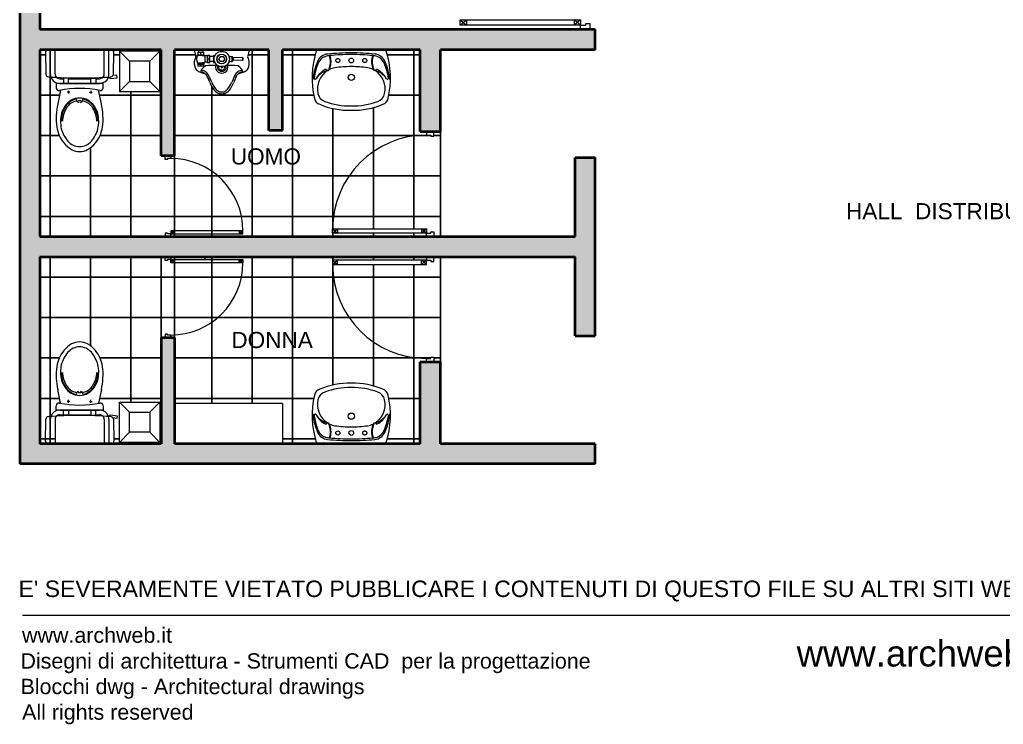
# Model space of a CAD drawing. Header units: millimetres. Extents: x 360.1 to 373.7, y 173.9 to 185.8.
# Drawn here: x 360.16 to 367.46, y 173.95 to 179.18 of the extents above; entities that cross this region are included whole.
import ezdxf

# ---------------------------------------------------------------- set-up
doc = ezdxf.new("R2010")
doc.units = ezdxf.units.MM
doc.linetypes.add('RAYITAS', pattern=[0.375, 0.25, -0.125])
for name, color, linetype, lineweight in [('ARREDI attrezzature - furniture', 175, 'Continuous', 9), ('MURATURA sezioni - section wall', 7, 'Continuous', 40), ('PORTE  - doors', 252, 'Continuous', 5), ('PROIEZIONI finissime - fine lines', 251, 'Continuous', 9), ('www.archweb.it - All rights reserved', 2, 'Continuous', 5)]:
    doc.layers.add(name, color=color, linetype=linetype, lineweight=lineweight)
doc.layers.add('MURATURA tratteggi - hatch wall', color=253, linetype='Continuous', true_color=0x9e9e9e)
doc.layers.add('SCRITTE - txt', color=252, linetype='Continuous', true_color=0x969696)
doc.layers.add('PAVIMENTAZIONI - flooring', color=250, linetype='Continuous')
doc.styles.get("Standard").update_dxf_attribs({"font": 'arial.ttf'})
doc.styles.add('style1', font='arial.ttf')

msp = doc.modelspace()

# ---------------------------------------------------------------- hatches: boundary and pattern name
at = {"layer": 'MURATURA tratteggi - hatch wall'}
h = msp.add_hatch(color=256, dxfattribs=at)
h.dxf.hatch_style = 1
h.paths.add_polyline_path([(364.4306, 179.1072), (360.3079, 179.1072), (360.3079, 184.3822), (360.1579, 184.3822), (360.1579, 175.8822), (364.4306, 175.8822), (364.4306, 176.0322), (363.2806, 176.0322), (363.2806, 176.6397), (363.1306, 176.6397), (363.1306, 176.0322), (361.3079, 176.0322), (361.3079, 176.8197), (361.2079, 176.8197), (361.2079, 176.0322), (360.3079, 176.0322), (360.3079, 177.4197), (364.2806, 177.4197), (364.2806, 176.8322), (364.4306, 176.8322), (364.4306, 178.1572), (364.2806, 178.1572), (364.2806, 177.5697), (360.3079, 177.5697), (360.3079, 178.9572), (361.2079, 178.9572), (361.2079, 178.1697), (361.3079, 178.1697), (361.3079, 178.9572), (362.0079, 178.9572), (362.0079, 178.3572), (362.1079, 178.3572), (362.1079, 178.9572), (363.1306, 178.9572), (363.1306, 178.3497), (363.2806, 178.3497), (363.2806, 178.9572), (364.4306, 178.9572)])
h.paths.add_polyline_path([(366.384, 180.2572), (364.4306, 180.2572), (364.4306, 184.3822), (364.2806, 184.3822), (364.2806, 180.1072), (366.384, 180.1072)])
h.paths.add_polyline_path([(367.534, 184.3822), (367.384, 184.3822), (367.384, 180.1072), (367.534, 180.1072)])
h.paths.add_polyline_path([(370.5806, 184.3822), (370.4306, 184.3822), (370.4306, 180.2572), (368.534, 180.2572), (368.534, 180.1072), (370.5806, 180.1072)])
h.paths.add_polyline_path([(373.5806, 184.3822), (373.4306, 184.3822), (373.4306, 179.1072), (370.4306, 179.1072), (370.4306, 178.9572), (373.4306, 178.9572), (373.4306, 175.9572), (370.4306, 175.9572), (370.4306, 175.8072), (373.5806, 175.8072)])

# ---------------------------------------------------------------- linework, layer by layer
at = {"layer": 'ARREDI attrezzature - furniture'}
for p, q in [((360.8374, 178.9572), (360.3684, 178.9572)), ((360.3854, 178.9572), (360.3854, 178.8071)), ((360.4204, 178.7772), (360.4204, 178.9572)), ((360.7854, 178.7772), (360.7854, 178.9572)), ((360.8204, 178.7772), (360.8204, 178.9572)), ((361.4534, 178.9572), (361.8624, 178.9572)), ((361.4534, 178.9572), (361.4655, 178.9112)), ((361.4843, 178.9572), (361.4843, 178.9391)), ((361.5169, 178.9572), (361.5169, 178.9391)), ((361.8624, 178.9572), (361.8503, 178.9112)), ((362.3702, 178.9572), (362.6193, 178.9572)), ((362.8683, 178.9572), (362.6193, 178.9572)), ((360.3484, 178.9368), (360.3522, 178.7756)), ((360.8536, 178.7756), (360.8574, 178.9368)), ((360.9729, 178.8722), (360.8979, 178.9472)), ((361.1979, 178.9472), (360.8979, 178.9472)), ((360.8979, 178.9472), (360.8979, 178.6472)), ((361.1229, 178.8722), (361.1979, 178.9472)), ((361.1979, 178.6472), (361.1979, 178.9472)), ((361.4768, 178.9185), (361.4768, 178.9161)), ((361.4768, 178.9185), (361.5243, 178.9185)), ((361.4768, 178.9161), (361.5243, 178.9161)), ((361.48, 178.9391), (361.5212, 178.9391)), ((361.48, 178.9391), (361.48, 178.9185)), ((361.5006, 178.9371), (361.5006, 178.9206)), ((361.5125, 178.9131), (361.5327, 178.9131)), ((361.5212, 178.9391), (361.5212, 178.9185)), ((361.5243, 178.9185), (361.5243, 178.9131)), ((361.5327, 178.9131), (361.5327, 178.8635)), ((361.5508, 178.9125), (361.5327, 178.9125)), ((361.569, 178.9155), (361.5508, 178.9155)), ((361.5508, 178.8611), (361.5508, 178.9155)), ((361.5663, 178.8883), (361.5535, 178.8883)), ((361.569, 178.8611), (361.569, 178.9155)), ((361.5968, 178.907), (361.569, 178.907)), ((361.5968, 178.9149), (361.5968, 178.8617)), ((361.5968, 178.9149), (361.6078, 178.9149)), ((361.6355, 178.8883), (361.6467, 178.9076)), ((361.6467, 178.8689), (361.6355, 178.8883)), ((361.6467, 178.9076), (361.6691, 178.9076)), ((361.6691, 178.9076), (361.6802, 178.8883)), ((361.6802, 178.8883), (361.6691, 178.8689)), ((361.7087, 178.9137), (361.7129, 178.9137)), ((361.7129, 178.9021), (361.7129, 178.9137)), ((361.7129, 178.9064), (361.7341, 178.9064)), ((361.7341, 178.8701), (361.7341, 178.9064)), ((361.7341, 178.9064), (361.7371, 178.9034)), ((361.7371, 178.8732), (361.7371, 178.9034)), ((361.811, 178.8991), (361.742, 178.8967)), ((361.742, 178.8967), (361.742, 178.8798)), ((361.811, 178.8775), (361.742, 178.8798)), ((361.811, 178.8991), (361.811, 178.8775)), ((361.811, 178.8991), (361.8134, 178.8967)), ((361.811, 178.8775), (361.8134, 178.8799)), ((361.8134, 178.8967), (361.8134, 178.8799)), ((360.3854, 178.8071), (360.3854, 178.7672)), ((361.1229, 178.8722), (360.9729, 178.8722)), ((360.9729, 178.8722), (360.9729, 178.7222)), ((361.1229, 178.7222), (361.1229, 178.8722)), ((361.4768, 178.8604), (361.4768, 178.8496)), ((361.4768, 178.8604), (361.5243, 178.8604)), ((361.4768, 178.8496), (361.5243, 178.8496)), ((361.48, 178.8496), (361.48, 178.8375)), ((361.48, 178.8375), (361.5212, 178.8375)), ((361.5006, 178.8475), (361.5006, 178.8395)), ((361.5125, 178.8635), (361.5327, 178.8635)), ((361.5212, 178.8496), (361.5212, 178.8375)), ((361.5243, 178.8635), (361.5243, 178.8496)), ((361.5508, 178.8641), (361.5327, 178.8641)), ((361.569, 178.8611), (361.5508, 178.8611)), ((361.5968, 178.8695), (361.569, 178.8695)), ((361.5968, 178.8617), (361.6078, 178.8617)), ((361.6691, 178.8689), (361.6467, 178.8689)), ((361.7087, 178.8629), (361.7129, 178.8629)), ((361.7129, 178.8744), (361.7129, 178.8629)), ((361.7129, 178.8701), (361.7341, 178.8701)), ((361.7341, 178.8701), (361.7371, 178.8732)), ((360.3854, 178.7672), (360.3854, 178.7772)), ((360.4554, 178.7422), (360.4833, 178.7422)), ((360.5203, 178.7454), (360.4833, 178.7454)), ((360.4833, 178.7454), (360.4833, 178.7072)), ((360.5203, 178.7072), (360.5203, 178.7454)), ((360.5203, 178.7422), (360.6855, 178.7422)), ((360.6854, 178.7072), (360.6854, 178.7454)), ((360.6854, 178.7454), (360.7225, 178.7454)), ((360.7225, 178.7454), (360.7225, 178.7072)), ((360.7225, 178.7422), (360.7504, 178.7422)), ((360.8034, 178.7538), (360.8336, 178.7427)), ((360.8336, 178.7427), (360.8811, 178.7494)), ((360.8783, 178.7692), (360.8504, 178.7653)), ((360.8811, 178.7494), (360.8783, 178.7692)), ((362.4417, 178.8023), (362.4467, 178.8034)), ((362.7969, 178.8023), (362.7919, 178.8034)), ((360.7768, 178.7072), (360.429, 178.7072)), ((360.429, 178.7072), (360.429, 178.6746)), ((360.4554, 178.7072), (360.7504, 178.7072)), ((360.4833, 178.7072), (360.5203, 178.7072)), ((360.7225, 178.7072), (360.6854, 178.7072)), ((360.7768, 178.6746), (360.7768, 178.7072)), ((360.8979, 178.6472), (360.9729, 178.7222)), ((360.9729, 178.7222), (361.1229, 178.7222)), ((361.1229, 178.7222), (361.1979, 178.6472)), ((360.4621, 178.6568), (360.4414, 178.5556)), ((360.5299, 178.6422), (360.5099, 178.6422)), ((360.5199, 178.6522), (360.5199, 178.6322)), ((360.6759, 178.6422), (360.6959, 178.6422)), ((360.6859, 178.6522), (360.6859, 178.6322)), ((360.7644, 178.5556), (360.7436, 178.6568)), ((360.8979, 178.6472), (361.1979, 178.6472)), ((360.5871, 178.5714), (360.5979, 178.5662)), ((360.6079, 178.5662), (360.6187, 178.5714)), ((360.4621, 176.3327), (360.4414, 176.4339)), ((360.5871, 176.4181), (360.5979, 176.4232)), ((360.6079, 176.4232), (360.6187, 176.4181)), ((360.7644, 176.4339), (360.7436, 176.3327)), ((360.5299, 176.3472), (360.5099, 176.3472)), ((360.5199, 176.3372), (360.5199, 176.3572)), ((360.6759, 176.3472), (360.6959, 176.3472)), ((360.6859, 176.3372), (360.6859, 176.3572)), ((360.8979, 176.0422), (360.8979, 176.3422)), ((360.8979, 176.3422), (361.1979, 176.3422)), ((360.8979, 176.3422), (360.9729, 176.2672)), ((361.1229, 176.2672), (361.1979, 176.3422)), ((361.1979, 176.3422), (361.1979, 176.0422)), ((362.1079, 176.3322), (361.3079, 176.3322)), ((362.1079, 176.3322), (362.1079, 176.0322)), ((360.429, 176.2822), (360.429, 176.3149)), ((360.7768, 176.2822), (360.429, 176.2822)), ((360.4554, 176.2822), (360.7504, 176.2822)), ((360.4833, 176.2441), (360.4833, 176.2822)), ((360.4833, 176.2822), (360.5203, 176.2822)), ((360.5203, 176.2822), (360.5203, 176.2441)), ((360.6854, 176.2822), (360.6854, 176.2441)), ((360.7225, 176.2822), (360.6854, 176.2822)), ((360.7225, 176.2441), (360.7225, 176.2822)), ((360.7768, 176.3149), (360.7768, 176.2822)), ((360.9729, 176.1172), (360.9729, 176.2672)), ((360.9729, 176.2672), (361.1229, 176.2672)), ((361.1229, 176.2672), (361.1229, 176.1172)), ((360.3484, 176.0527), (360.3522, 176.2139)), ((360.3854, 176.1824), (360.3854, 176.2222)), ((360.3854, 176.2222), (360.3854, 176.2122)), ((360.3854, 176.0322), (360.3854, 176.1824)), ((360.4204, 176.2122), (360.4204, 176.0322)), ((360.4554, 176.2472), (360.4833, 176.2472)), ((360.5203, 176.2441), (360.4833, 176.2441)), ((360.5203, 176.2472), (360.6855, 176.2473)), ((360.6854, 176.2441), (360.7225, 176.2441)), ((360.7225, 176.2472), (360.7504, 176.2472)), ((360.7854, 176.2122), (360.7854, 176.0322)), ((360.8034, 176.2357), (360.8336, 176.2468)), ((360.8204, 176.2122), (360.8204, 176.0322)), ((360.8336, 176.2468), (360.8811, 176.2401)), ((360.8783, 176.2203), (360.8504, 176.2242)), ((360.8536, 176.2139), (360.8574, 176.0527)), ((360.8811, 176.2401), (360.8783, 176.2203)), ((362.4417, 176.1872), (362.4467, 176.1861)), ((362.7969, 176.1872), (362.7919, 176.1861)), ((360.9729, 176.1172), (360.8979, 176.0422)), ((361.1229, 176.1172), (360.9729, 176.1172)), ((361.1229, 176.1172), (361.1979, 176.0422)), ((360.8374, 176.0322), (360.3684, 176.0322)), ((361.1979, 176.0422), (360.8979, 176.0422)), ((362.3702, 176.0322), (362.6193, 176.0322)), ((362.8683, 176.0322), (362.6193, 176.0322))]:
    msp.add_line(p, q, dxfattribs=at)
for centre, radius in [((361.6579, 178.8883), 0.0568), ((361.6579, 178.8883), 0.0363), ((361.6579, 178.8883), 0.0351), ((361.6579, 178.8883), 0.0194), ((362.5193, 178.8772), 0.015), ((362.6193, 178.8772), 0.0175), ((361.6325, 178.829), 0.00545), ((361.6399, 178.811), 0.00545), ((361.6579, 178.8036), 0.00545), ((361.6759, 178.811), 0.00545), ((361.6833, 178.829), 0.00545), ((362.6193, 178.7522), 0.023), ((362.6193, 176.2372), 0.023), ((362.5193, 176.1122), 0.015), ((362.6193, 176.1122), 0.0175)]:
    msp.add_circle(centre, radius, dxfattribs=at)
at = {"layer": 'ARREDI attrezzature - furniture', "linetype": 'RAYITAS'}
for centre in [(362.7193, 178.8772), (362.7193, 176.1122)]:
    msp.add_circle(centre, 0.015, dxfattribs=at)
at = {"layer": 'ARREDI attrezzature - furniture'}
for centre, radius, start, end in [((360.3684, 178.9372), 0.02, 89.99903, 181.36292), ((360.8374, 178.9372), 0.02, 358.63544, 89.99933), ((362.3693, 178.9474), 0.00987, 84.66185, 171.14682), ((362.8692, 178.9474), 0.00987, 8.85318, 95.33815), ((361.5434, 178.8593), 0.09, 151.40084, 197.66941), ((361.4537, 178.9082), 0.0121, 331.40084, 14.67639), ((361.5332, 178.8883), 0.0628, 153.71578, 206.28422), ((361.4903, 178.9121), 0.027, 67.58788, 112.41212), ((361.4903, 178.9455), 0.027, 247.58788, 292.41212), ((361.5109, 178.9121), 0.027, 67.58788, 112.41212), ((361.5109, 178.9455), 0.027, 247.58788, 292.41212), ((361.5865, 178.9019), 0.0357, 157.58788, 202.41212), ((361.5865, 178.8747), 0.0357, 157.58788, 202.41212), ((361.5333, 178.9019), 0.0357, 337.58788, 22.41212), ((361.5333, 178.8747), 0.0357, 337.58788, 22.41212), ((361.6333, 178.8942), 0.0368, 145.73791, 172.18707), ((361.6796, 178.901), 0.0333, 2.11417, 22.41212), ((361.735, 178.8909), 0.00912, 39.75753, 76.2317), ((361.735, 178.8856), 0.00912, 283.7683, 320.24247), ((361.862, 178.9082), 0.0121, 165.32361, 208.59916), ((361.7724, 178.8593), 0.09, 342.33059, 28.59916), ((363.0081, 178.7466), 0.6794, 162.6733, 192.8197), ((362.4526, 178.8346), 0.091, 95.70162, 156.93984), ((362.455, 178.824), 0.088, 107.6826, 156.04399), ((362.4737, 178.75), 0.1642, 95.558, 106.05153), ((362.6371, 176.8507), 2.0834, 90.49131, 95.32962), ((362.4414, 178.896), 0.0202, 21.8719, 56.626), ((362.4532, 178.901), 0.0119, 18.45163, 93.68074), ((362.3269, 178.8684), 0.1378, 335.77383, 14.78085), ((362.3172, 178.8692), 0.1516, 337.28317, 13.56875), ((362.6148, 177.2966), 1.6244, 89.84267, 95.54634), ((362.6014, 176.8507), 2.0834, 84.67038, 89.50869), ((362.6237, 177.2966), 1.6244, 84.45366, 90.15733), ((362.9214, 178.8692), 0.1516, 166.43125, 202.71683), ((362.9117, 178.8684), 0.1378, 165.21915, 204.22617), ((362.7853, 178.901), 0.0119, 86.31926, 161.54837), ((362.7972, 178.896), 0.0202, 123.374, 158.1281), ((362.7648, 178.75), 0.1642, 73.94847, 84.442), ((362.7859, 178.8346), 0.091, 23.06016, 84.29838), ((362.7835, 178.824), 0.088, 23.95601, 72.3174), ((362.2304, 178.7466), 0.6794, 347.1803, 17.3267), ((361.5038, 178.8404), 0.0469, 190.25279, 228.50259), ((361.4903, 178.8226), 0.027, 67.58788, 112.41212), ((361.4903, 178.8644), 0.027, 247.58788, 292.41212), ((361.5109, 178.8226), 0.027, 67.58788, 112.41212), ((361.5109, 178.8644), 0.027, 247.58788, 292.41212), ((361.5755, 178.7685), 0.0795, 118.07725, 158.28304), ((361.5129, 178.8094), 0.00537, 174.88459, 233.79775), ((361.6579, 175.8751), 2.966, 90.60481, 92.31467), ((361.6333, 178.8824), 0.0368, 187.81293, 214.26209), ((361.6579, 178.829), 0.046, 165.17225, 14.82775), ((361.6579, 178.829), 0.0327, 158.55555, 21.44445), ((361.6579, 178.829), 0.00545, 150.06178, 29.93822), ((361.6579, 175.8751), 2.966, 87.68533, 89.39519), ((361.6796, 178.8756), 0.0333, 337.58788, 357.88583), ((361.7403, 178.7685), 0.0795, 21.71696, 61.92275), ((361.8028, 178.8094), 0.00537, 306.20225, 5.11541), ((361.812, 178.8404), 0.0469, 311.49741, 349.74721), ((362.7984, 178.6843), 0.4679, 156.5937, 173.71303), ((362.7872, 178.6873), 0.4471, 157.31846, 172.36397), ((362.5135, 178.6541), 0.1789, 119.16087, 150.50871), ((362.43, 178.7994), 0.0115, 46.63395, 108.6693), ((362.4467, 178.8144), 0.011, 217.17229, 335.71976), ((362.4536, 178.8111), 0.00136, 145.33549, 289.9664), ((362.5198, 178.6763), 0.1483, 98.65981, 115.06482), ((362.6247, 177.939), 0.8931, 90.34754, 98.18853), ((362.6138, 177.939), 0.8931, 81.81147, 89.65246), ((362.7187, 178.6763), 0.1483, 64.93518, 81.34019), ((362.7919, 178.8144), 0.011, 204.28024, 322.82771), ((362.7849, 178.8111), 0.00136, 250.0336, 34.66451), ((362.8085, 178.7994), 0.0115, 71.3307, 133.36605), ((362.725, 178.6541), 0.1789, 29.49129, 60.83913), ((362.4514, 178.6873), 0.4471, 7.63603, 22.68154), ((362.4401, 178.6843), 0.4679, 6.28697, 23.4063), ((360.3722, 178.7761), 0.02, 181.36145, 265.49425), ((360.5977, 181.6397), 2.8924, 265.49746, 270.10273), ((360.4554, 178.7772), 0.07, 180.00029, 198.72904), ((360.4554, 178.7772), 0.07, 198.72532, 269.9991), ((360.4554, 178.7772), 0.035, 179.99545, 226.05987), ((360.4554, 178.7772), 0.035, 221.09557, 269.99767), ((360.6081, 181.6397), 2.8924, 269.89726, 274.50254), ((360.7504, 178.7773), 0.035, 270.00139, 313.93771), ((360.7504, 178.7773), 0.07, 270.00025, 336.80291), ((360.7504, 178.7772), 0.035, 313.94203, 0.00644), ((360.7509, 178.777), 0.0695, 336.8038, 341.30804), ((360.7504, 178.7772), 0.07, 341.27524, 0.0049), ((360.8336, 178.7761), 0.02, 274.50634, 358.63914), ((361.5069, 178.8419), 0.0501, 227.07632, 245.50345), ((361.5427, 178.9034), 0.1211, 242.10911, 255.64146), ((361.505, 178.7966), 0.00363, 158.28304, 240.63933), ((361.5181, 178.8198), 0.0303, 240.63933, 257.38743), ((361.5181, 178.8198), 0.017, 240.63933, 257.38743), ((361.4992, 178.7355), 0.0561, 49.48247, 77.38743), ((361.4907, 178.7048), 0.0842, 56.70076, 74.84375), ((361.4992, 178.7355), 0.0694, 49.48247, 77.38743), ((361.508, 178.7432), 0.0446, 18.82805, 51.60713), ((361.5233, 178.751), 0.0277, 40.30956, 60.63332), ((361.508, 178.7432), 0.0579, 18.82805, 51.60713), ((361.103, 178.5346), 0.4998, 20.60016, 26.50436), ((361.103, 178.5346), 0.5131, 20.60016, 26.50436), ((362.2128, 178.5346), 0.5131, 153.49564, 159.39984), ((362.2128, 178.5346), 0.4998, 153.49564, 159.39984), ((361.8078, 178.7432), 0.0579, 128.39287, 161.17195), ((361.8078, 178.7432), 0.0446, 128.39287, 161.17195), ((361.7925, 178.751), 0.0277, 119.36668, 139.69044), ((361.8166, 178.7355), 0.0694, 102.61257, 130.51753), ((361.8251, 178.7048), 0.0842, 105.15625, 123.29924), ((361.8166, 178.7355), 0.0561, 102.61257, 130.51753), ((361.7977, 178.8198), 0.017, 282.61257, 299.36067), ((361.7731, 178.9034), 0.1211, 284.35854, 297.89089), ((361.7977, 178.8198), 0.0303, 282.61257, 299.36067), ((361.8108, 178.7966), 0.00363, 299.36067, 21.71696), ((361.8089, 178.8419), 0.0501, 294.49655, 312.92368), ((362.3511, 178.7451), 0.00727, 166.88332, 336.15231), ((362.4781, 178.6628), 0.1441, 104.63516, 146.60921), ((362.531, 178.6663), 0.1627, 123.30818, 192.26739), ((362.7604, 178.6628), 0.1441, 33.39079, 75.36484), ((362.7075, 178.6663), 0.1627, 347.73261, 56.69182), ((362.8874, 178.7451), 0.00727, 203.84769, 13.11668), ((360.449, 178.6746), 0.02, 180.00108, 281.15614), ((360.6029, 177.8943), 0.7754, 78.84467, 101.15504), ((360.7568, 178.6746), 0.02, 258.84521, 0.00027), ((361.7716, 178.794), 0.2175, 202.61017, 219.62851), ((361.7716, 178.794), 0.2042, 202.61017, 219.62851), ((361.664, 178.7072), 0.066, 220.88411, 248.62076), ((361.6518, 178.7072), 0.066, 291.37924, 319.11589), ((361.5442, 178.794), 0.2042, 320.37149, 337.38983), ((361.5442, 178.794), 0.2175, 320.37149, 337.38983), ((360.6068, 178.4647), 0.1296, 104.24984, 150.61344), ((360.6029, 178.4701), 0.1281, 90.00025, 118.9407), ((360.5734, 178.5824), 0.00795, 304.16876, 79.21349), ((360.6029, 178.4701), 0.1281, 61.05947, 89.99992), ((360.6324, 178.5824), 0.00795, 100.7836, 235.82833), ((360.599, 178.4647), 0.1296, 29.38669, 75.75029), ((361.664, 178.7072), 0.0793, 220.88411, 249.41181), ((361.6577, 178.7276), 0.0971, 257.17802, 283.14395), ((361.6579, 178.7298), 0.0859, 257.93953, 282.06047), ((361.6528, 178.7061), 0.0778, 290.23699, 319.25837), ((362.4028, 178.6072), 0.0582, 191.18913, 251.94646), ((362.4455, 178.6442), 0.0745, 189.56588, 252.37683), ((362.793, 178.6442), 0.0745, 287.62317, 350.43412), ((362.8357, 178.6072), 0.0582, 288.05354, 348.81087), ((360.9226, 178.4459), 0.4936, 167.16102, 187.30301), ((360.6616, 178.4274), 0.1957, 148.97321, 180.03688), ((360.6298, 178.4411), 0.1668, 122.18702, 164.64239), ((360.6634, 178.4216), 0.1886, 147.75934, 178.28959), ((360.6009, 178.4663), 0.112, 101.85337, 150.00431), ((360.5869, 178.5735), 0.00204, 120.29382, 275.10037), ((360.6029, 178.504), 0.0732, 90.00068, 103.42004), ((360.6029, 178.504), 0.0733, 76.58041, 89.99977), ((360.6189, 178.5735), 0.00204, 264.89962, 59.70617), ((360.6049, 178.4663), 0.112, 29.99611, 78.14705), ((360.576, 178.4411), 0.1668, 15.35775, 57.81313), ((360.5423, 178.4216), 0.1886, 1.7102, 32.24046), ((360.5442, 178.4274), 0.1957, 359.96292, 31.02659), ((360.2832, 178.4459), 0.4936, 352.69711, 12.83911), ((362.6087, 179.0915), 0.5843, 247.4607, 271.03309), ((362.6168, 179.1182), 0.5785, 250.41927, 270.24066), ((362.6217, 179.1182), 0.5785, 269.75934, 289.58073), ((362.6298, 179.0915), 0.5843, 268.96691, 292.5393), ((360.7009, 178.4237), 0.24, 165.14133, 192.86593), ((360.5049, 178.4237), 0.24, 347.13407, 14.85867), ((360.6914, 178.427), 0.2621, 189.62186, 217.91159), ((360.7136, 178.4415), 0.2568, 196.11514, 219.52307), ((360.4921, 178.4415), 0.2568, 320.47674, 343.88467), ((360.5144, 178.427), 0.2621, 322.08825, 350.37798), ((360.6583, 178.4097), 0.2254, 219.61221, 239.38164), ((360.6021, 178.3521), 0.1139, 220.55542, 270.41961), ((360.6037, 178.3521), 0.1139, 269.58077, 319.44495), ((360.5475, 178.4097), 0.2254, 300.61836, 320.38779), ((360.6005, 178.3205), 0.1192, 241.43487, 271.15447), ((360.6053, 178.3205), 0.1192, 268.84553, 298.56513), ((360.6583, 176.5798), 0.2254, 120.61836, 140.38779), ((360.6005, 176.669), 0.1192, 88.84553, 118.56513), ((360.6053, 176.669), 0.1192, 61.43487, 91.15447), ((360.5475, 176.5798), 0.2254, 39.61221, 59.38164), ((360.6914, 176.5625), 0.2621, 142.08841, 170.37814), ((360.7136, 176.548), 0.2568, 140.47693, 163.88486), ((360.6021, 176.6374), 0.1139, 89.58039, 139.44458), ((360.6037, 176.6374), 0.1139, 40.55505, 90.41923), ((360.4921, 176.548), 0.2568, 16.11533, 39.52326), ((360.5144, 176.5625), 0.2621, 9.62202, 37.91175), ((360.7009, 176.5658), 0.24, 167.13407, 194.85867), ((360.5049, 176.5658), 0.24, 345.14133, 12.86593), ((360.9226, 176.5435), 0.4936, 172.69699, 192.83898), ((360.6616, 176.5621), 0.1957, 179.96312, 211.02679), ((360.6634, 176.5679), 0.1886, 181.71041, 212.24066), ((360.5423, 176.5679), 0.1886, 327.75954, 358.2898), ((360.5442, 176.5621), 0.1957, 328.97341, 0.03708), ((360.2832, 176.5435), 0.4936, 347.16089, 7.30289), ((360.6298, 176.5484), 0.1668, 195.35761, 237.81298), ((360.576, 176.5484), 0.1668, 302.18687, 344.64225), ((362.6087, 175.898), 0.5843, 88.96691, 112.5393), ((362.6298, 175.898), 0.5843, 67.4607, 91.03309), ((360.6068, 176.5248), 0.1296, 209.38656, 255.75016), ((360.6009, 176.5232), 0.112, 209.99569, 258.14663), ((360.6029, 176.5194), 0.1281, 241.0593, 269.99975), ((360.5734, 176.4071), 0.00795, 280.78651, 55.83124), ((360.5869, 176.416), 0.00204, 84.89963, 239.70618), ((360.6029, 176.4855), 0.0732, 256.57996, 269.99932), ((360.6029, 176.4855), 0.0733, 270.00023, 283.41959), ((360.6029, 176.5194), 0.1281, 270.00008, 298.94053), ((360.6189, 176.416), 0.00204, 300.29383, 95.10038), ((360.6324, 176.4071), 0.00795, 124.17167, 259.2164), ((360.6049, 176.5232), 0.112, 281.85295, 330.00389), ((360.599, 176.5248), 0.1296, 284.24971, 330.61331), ((362.4028, 176.3823), 0.0582, 108.05354, 168.81087), ((362.4455, 176.3453), 0.0745, 107.62317, 170.43412), ((362.6168, 175.8713), 0.5785, 89.75934, 109.58073), ((362.6217, 175.8713), 0.5785, 70.41927, 90.24066), ((362.793, 176.3453), 0.0745, 9.56588, 72.37683), ((362.8357, 176.3823), 0.0582, 11.18913, 71.94646), ((360.449, 176.3149), 0.02, 78.84386, 179.99892), ((360.6029, 177.0952), 0.7754, 258.84496, 281.15533), ((360.7568, 176.3149), 0.02, 359.99973, 101.15479), ((363.0081, 176.2429), 0.6794, 167.1803, 197.3267), ((362.531, 176.3232), 0.1627, 167.73261, 236.69182), ((362.7075, 176.3232), 0.1627, 303.30818, 12.26739), ((362.2304, 176.2429), 0.6794, 342.6733, 12.8197), ((360.4554, 176.2122), 0.07, 90.0009, 161.27468), ((360.7504, 176.2122), 0.07, 23.19709, 89.99975), ((362.7984, 176.3051), 0.4679, 186.28697, 203.4063), ((362.3511, 176.2444), 0.00727, 23.84769, 193.11668), ((362.4401, 176.3051), 0.4679, 336.5937, 353.71303), ((362.8874, 176.2444), 0.00727, 346.88332, 156.15231), ((360.3722, 176.2134), 0.02, 94.50575, 178.63855), ((360.5977, 173.3498), 2.8924, 89.89727, 94.50254), ((360.4554, 176.2122), 0.07, 161.27096, 179.99971), ((360.4554, 176.2123), 0.035, 133.94013, 180.00455), ((360.4554, 176.2122), 0.035, 90.00233, 138.90443), ((360.6081, 173.3498), 2.8924, 85.49746, 90.10274), ((360.7504, 176.2122), 0.035, 46.06229, 89.99861), ((360.7504, 176.2123), 0.035, 359.99356, 46.05797), ((360.7509, 176.2125), 0.0695, 18.69196, 23.1962), ((360.7504, 176.2123), 0.07, 359.9951, 18.72476), ((360.8336, 176.2134), 0.02, 1.36086, 85.49366), ((362.7872, 176.3022), 0.4471, 187.63603, 202.68154), ((362.4781, 176.3267), 0.1441, 213.39079, 255.36484), ((362.5135, 176.3354), 0.1789, 209.49129, 240.83913), ((362.43, 176.1901), 0.0115, 251.3307, 313.36605), ((362.4467, 176.1751), 0.011, 24.28024, 142.82771), ((362.4536, 176.1784), 0.00136, 70.0336, 214.66451), ((362.3269, 176.1211), 0.1378, 345.21915, 24.22617), ((362.5198, 176.3132), 0.1483, 244.93518, 261.34019), ((362.3172, 176.1203), 0.1516, 346.43125, 22.71683), ((362.7187, 176.3132), 0.1483, 278.65981, 295.06482), ((362.9214, 176.1203), 0.1516, 157.28317, 193.56875), ((362.9117, 176.1211), 0.1378, 155.77383, 194.78085), ((362.7919, 176.1751), 0.011, 37.17229, 155.71976), ((362.7849, 176.1784), 0.00136, 325.33549, 109.9664), ((362.7604, 176.3267), 0.1441, 284.63516, 326.60921), ((362.8085, 176.1901), 0.0115, 226.63395, 288.6693), ((362.725, 176.3354), 0.1789, 299.16087, 330.50871), ((362.4514, 176.3022), 0.4471, 337.31846, 352.36397), ((362.4526, 176.1549), 0.091, 203.06016, 264.29838), ((362.455, 176.1655), 0.088, 203.95601, 252.3174), ((362.6247, 177.0505), 0.8931, 261.81147, 269.65246), ((362.6138, 177.0505), 0.8931, 270.34754, 278.18853), ((362.7859, 176.1549), 0.091, 275.70162, 336.93984), ((362.7835, 176.1655), 0.088, 287.6826, 336.04399), ((360.3684, 176.0522), 0.02, 178.63708, 270.00097), ((360.8374, 176.0522), 0.02, 270.00067, 1.36456), ((362.3693, 176.0421), 0.00987, 188.85318, 275.33815), ((362.4737, 176.2395), 0.1642, 253.94847, 264.442), ((362.6371, 178.1388), 2.0834, 264.67038, 269.50869), ((362.4414, 176.0935), 0.0202, 303.374, 338.1281), ((362.4532, 176.0885), 0.0119, 266.31926, 341.54837), ((362.6148, 177.6929), 1.6244, 264.45366, 270.15733), ((362.6237, 177.6929), 1.6244, 269.84267, 275.54634), ((362.6014, 178.1388), 2.0834, 270.49131, 275.32962), ((362.7853, 176.0885), 0.0119, 198.45163, 273.68074), ((362.7972, 176.0935), 0.0202, 201.8719, 236.626), ((362.7648, 176.2395), 0.1642, 275.558, 286.05153), ((362.8692, 176.0421), 0.00987, 264.66185, 351.14682)]:
    msp.add_arc(centre, radius, start, end, dxfattribs=at)
at = {"layer": 'MURATURA sezioni - section wall'}
for p, q in [((360.1579, 184.3822), (360.1579, 175.8822)), ((360.3079, 184.3822), (360.3079, 179.1072)), ((364.4306, 179.1072), (360.3079, 179.1072)), ((364.4306, 178.9572), (364.4306, 179.1072)), ((360.3079, 178.9572), (360.3079, 177.5697)), ((361.2079, 178.9572), (360.3079, 178.9572)), ((361.2079, 178.1697), (361.2079, 178.9572)), ((361.3079, 178.1697), (361.3079, 178.9572)), ((362.0079, 178.9572), (361.3079, 178.9572)), ((362.0079, 178.3572), (362.0079, 178.9572)), ((363.1306, 178.9572), (362.1079, 178.9572)), ((362.1079, 178.3572), (362.1079, 178.9572)), ((363.1306, 178.3497), (363.1306, 178.9572)), ((364.4306, 178.9572), (363.2806, 178.9572)), ((363.2806, 178.3497), (363.2806, 178.9572)), ((362.1079, 178.3572), (362.0079, 178.3572)), ((363.1306, 178.3497), (363.2806, 178.3497)), ((361.3079, 178.1697), (361.2079, 178.1697)), ((364.2806, 178.1572), (364.4306, 178.1572)), ((364.2806, 177.5697), (364.2806, 178.1572)), ((364.4306, 176.8322), (364.4306, 178.1572)), ((360.3079, 177.5697), (364.2806, 177.5697)), ((360.3079, 177.4197), (364.2806, 177.4197)), ((360.3079, 177.4197), (360.3079, 176.0322)), ((364.2806, 176.8322), (364.2806, 177.4197)), ((361.2079, 176.8197), (361.2079, 176.0322)), ((361.3079, 176.8197), (361.2079, 176.8197)), ((361.3079, 176.8197), (361.3079, 176.0322)), ((364.2806, 176.8322), (364.4306, 176.8322)), ((363.1306, 176.0322), (363.1306, 176.6397)), ((363.1306, 176.6397), (363.2806, 176.6397)), ((363.2806, 176.0322), (363.2806, 176.6397)), ((361.2079, 176.0322), (360.3079, 176.0322)), ((363.1306, 176.0322), (361.3079, 176.0322)), ((364.4306, 176.0322), (363.2806, 176.0322)), ((364.4306, 175.8822), (364.4306, 176.0322)), ((364.4306, 175.8822), (360.1579, 175.8822))]:
    msp.add_line(p, q, dxfattribs=at)
at = {"layer": 'PAVIMENTAZIONI - flooring'}
for p, q in [((360.3834, 178.9572), (360.3834, 177.5697)), ((360.9834, 178.9572), (360.9834, 178.9472)), ((361.8834, 178.9572), (361.8834, 177.5697)), ((362.1834, 178.9572), (362.1834, 177.5697)), ((363.0834, 178.9572), (363.0834, 178.3175)), ((360.3079, 178.9202), (360.3488, 178.9202)), ((360.857, 178.9202), (360.8979, 178.9202)), ((361.1979, 178.9202), (361.2079, 178.9202)), ((361.3079, 178.9202), (361.4631, 178.9202)), ((361.8527, 178.9202), (362.0079, 178.9202)), ((362.1079, 178.9202), (362.3513, 178.9202)), ((362.8872, 178.9202), (363.1306, 178.9202)), ((361.5834, 178.6849), (361.5834, 177.5697)), ((360.3079, 178.6202), (360.4546, 178.6202)), ((360.7512, 178.6202), (361.2079, 178.6202)), ((360.9834, 178.6472), (360.9834, 178.0863)), ((361.3079, 178.6202), (362.0079, 178.6202)), ((362.1079, 178.6202), (362.3406, 178.6202)), ((362.8979, 178.6202), (363.1306, 178.6202)), ((362.4834, 178.5207), (362.4834, 177.6848)), ((362.7834, 178.5277), (362.7834, 178.2014)), ((360.3079, 178.3202), (360.4521, 178.3202)), ((360.7537, 178.3202), (361.2079, 178.3202)), ((361.3079, 178.3202), (363.1054, 178.3202)), ((363.0834, 178.3175), (363.0834, 177.6267)), ((363.1054, 178.3202), (363.2095, 178.3202)), ((363.2329, 178.3202), (363.2806, 178.3202)), ((363.2806, 178.3497), (363.2806, 177.5697)), ((360.6834, 178.2299), (360.6834, 177.5697)), ((361.3079, 178.1697), (361.3079, 177.5697)), ((362.7834, 178.2014), (362.7834, 177.6267)), ((360.9834, 178.0863), (360.9834, 177.5697)), ((360.3079, 178.0202), (360.8871, 178.0202)), ((360.8871, 178.0202), (361.3079, 178.0202)), ((361.3079, 178.0202), (362.6026, 178.0202)), ((362.6026, 178.0202), (363.2806, 178.0202)), ((360.3079, 177.7202), (360.7112, 177.7202)), ((360.7112, 177.7202), (361.3079, 177.7202)), ((361.3079, 177.7202), (362.4873, 177.7202)), ((362.4873, 177.7202), (363.2806, 177.7202)), ((362.4834, 177.6848), (362.4834, 177.6267)), ((362.4834, 177.5955), (362.4834, 177.5697)), ((362.7834, 177.5955), (362.7834, 177.5697)), ((363.0834, 177.5955), (363.0834, 177.5697)), ((360.3834, 176.0322), (360.3834, 177.4197)), ((360.6834, 176.7596), (360.6834, 177.4197)), ((360.9834, 176.3422), (360.9834, 177.4197)), ((361.2079, 176.8197), (361.2079, 177.4197)), ((361.3079, 176.8197), (361.3079, 177.4197)), ((361.5323, 177.3999), (361.5323, 177.4197)), ((361.5834, 176.3322), (361.5834, 177.4197)), ((361.8834, 176.3322), (361.8834, 177.4197)), ((362.1834, 176.0322), (362.1834, 177.4197)), ((362.4834, 177.394), (362.4834, 177.4197)), ((362.7834, 177.394), (362.7834, 177.4197)), ((363.0834, 177.394), (363.0834, 177.4197)), ((363.2806, 176.6397), (363.2806, 177.4197)), ((362.4834, 177.3047), (362.4834, 177.3628)), ((362.7834, 176.7881), (362.7834, 177.3628)), ((363.0834, 176.672), (363.0834, 177.3628)), ((362.4834, 176.4688), (362.4834, 177.3047)), ((360.3079, 177.2693), (361.2079, 177.2693)), ((361.8046, 177.2693), (361.2079, 177.2693)), ((361.3079, 177.2693), (362.4873, 177.2693)), ((362.4873, 177.2693), (363.2806, 177.2693)), ((360.3079, 176.9693), (361.2079, 176.9693)), ((361.6287, 176.9693), (361.2079, 176.9693)), ((361.3079, 176.9693), (362.6026, 176.9693)), ((362.6026, 176.9693), (363.2806, 176.9693)), ((362.7834, 176.4618), (362.7834, 176.7881)), ((360.3079, 176.6693), (360.4521, 176.6693)), ((360.7537, 176.6693), (361.2079, 176.6693)), ((361.3079, 176.6693), (363.1054, 176.6693)), ((363.0834, 176.0322), (363.0834, 176.672)), ((363.1054, 176.6693), (363.2095, 176.6693)), ((363.2329, 176.6693), (363.2806, 176.6693)), ((360.3079, 176.3693), (360.4546, 176.3693)), ((360.7512, 176.3693), (361.2079, 176.3693)), ((361.3079, 176.3693), (362.3406, 176.3693)), ((362.8979, 176.3693), (363.1306, 176.3693)), ((360.3079, 176.0693), (360.4204, 176.0693)), ((360.857, 176.0693), (360.8979, 176.0693)), ((360.9834, 176.0322), (360.9834, 176.0422)), ((361.1979, 176.0693), (361.2079, 176.0693)), ((362.1079, 176.0693), (362.3513, 176.0693)), ((362.8872, 176.0693), (363.1306, 176.0693))]:
    msp.add_line(p, q, dxfattribs=at)
at = {"layer": 'PORTE  - doors', "color": 2}
for p, q in [((363.4266, 179.1802), (363.4737, 179.1402)), ((363.4266, 179.1402), (363.4737, 179.1802)), ((363.4266, 179.1402), (363.4266, 179.1802)), ((363.4266, 179.1802), (364.3206, 179.1802)), ((363.4737, 179.1802), (363.4737, 179.1402)), ((364.2736, 179.1802), (364.2736, 179.1402)), ((364.3206, 179.1402), (364.2736, 179.1802)), ((364.3206, 179.1802), (364.2736, 179.1402)), ((364.3206, 179.1802), (364.3206, 179.1402)), ((364.3206, 179.1402), (363.4266, 179.1402)), ((364.3206, 179.1072), (364.3206, 179.1402)), ((364.3206, 179.1402), (364.3606, 179.1402)), ((364.3906, 179.1072), (364.3206, 179.1072)), ((364.3606, 179.1402), (364.3606, 179.1522)), ((364.3606, 179.1522), (364.3906, 179.1522)), ((364.3906, 179.1522), (364.3906, 179.1072)), ((363.2329, 178.3497), (363.1783, 178.3497)), ((363.1783, 178.3497), (363.1783, 178.324)), ((363.1783, 178.324), (363.2095, 178.324)), ((363.2095, 178.324), (363.2095, 178.3146)), ((363.2095, 178.3146), (363.2329, 178.3146)), ((363.2329, 178.3146), (363.2329, 178.3497)), ((361.2369, 178.1427), (361.2369, 178.1697)), ((361.2369, 178.1697), (361.2789, 178.1697)), ((361.2549, 178.1499), (361.2549, 178.1427)), ((361.2789, 178.1499), (361.2549, 178.1499)), ((361.2789, 178.1697), (361.2789, 178.1499)), ((361.2549, 178.1427), (361.2369, 178.1427)), ((361.2549, 177.5967), (361.2369, 177.5967)), ((361.2369, 177.5967), (361.2369, 177.5697)), ((361.2369, 177.5697), (361.2789, 177.5697)), ((361.2549, 177.5895), (361.2549, 177.5967)), ((361.2789, 177.5895), (361.2549, 177.5895)), ((361.2789, 177.5895), (361.3071, 177.6135)), ((361.2789, 177.6135), (361.3071, 177.5895)), ((361.8153, 177.6135), (361.2789, 177.6135)), ((361.2789, 177.6135), (361.2789, 177.5895)), ((361.2789, 177.5895), (361.8153, 177.5895)), ((361.2789, 177.5697), (361.2789, 177.5895)), ((361.3071, 177.6135), (361.3071, 177.5895)), ((361.8153, 177.6135), (361.787, 177.5895)), ((361.8153, 177.5895), (361.787, 177.6135)), ((361.787, 177.6135), (361.787, 177.5895)), ((361.8153, 177.5895), (361.8153, 177.6135)), ((362.481, 177.6267), (362.5177, 177.5955)), ((362.481, 177.5955), (362.5177, 177.6267)), ((362.481, 177.5955), (362.481, 177.6267)), ((362.481, 177.6267), (363.1783, 177.6267)), ((363.1783, 177.5955), (362.481, 177.5955)), ((362.5177, 177.6267), (362.5177, 177.5955)), ((363.1416, 177.6267), (363.1416, 177.5955)), ((363.1783, 177.5955), (363.1416, 177.6267)), ((363.1783, 177.6267), (363.1416, 177.5955)), ((363.1783, 177.6267), (363.1783, 177.5955)), ((363.1783, 177.5697), (363.1783, 177.5955)), ((363.1783, 177.5955), (363.2095, 177.5955)), ((363.2329, 177.5697), (363.1783, 177.5697)), ((363.2095, 177.5955), (363.2095, 177.6048)), ((363.2095, 177.6048), (363.2329, 177.6048)), ((363.2329, 177.6048), (363.2329, 177.5697)), ((361.2369, 177.3927), (361.2369, 177.4197)), ((361.2369, 177.4197), (361.2789, 177.4197)), ((361.2789, 177.4197), (361.2789, 177.3999)), ((363.1783, 177.4197), (363.1783, 177.394)), ((363.2329, 177.4197), (363.1783, 177.4197)), ((363.2329, 177.3846), (363.2329, 177.4197)), ((361.2549, 177.3927), (361.2369, 177.3927)), ((361.2789, 177.3999), (361.2549, 177.3999)), ((361.2549, 177.3999), (361.2549, 177.3927)), ((361.2789, 177.3999), (361.3071, 177.3759)), ((361.2789, 177.3759), (361.3071, 177.3999)), ((361.2789, 177.3999), (361.8153, 177.3999)), ((361.2789, 177.3759), (361.2789, 177.3999)), ((361.8153, 177.3759), (361.2789, 177.3759)), ((361.3071, 177.3759), (361.3071, 177.3999)), ((361.8153, 177.3759), (361.787, 177.3999)), ((361.8153, 177.3999), (361.787, 177.3759)), ((361.787, 177.3759), (361.787, 177.3999)), ((361.8153, 177.3999), (361.8153, 177.3759)), ((362.481, 177.3628), (362.5177, 177.394)), ((362.481, 177.394), (362.5177, 177.3628)), ((363.1783, 177.394), (362.481, 177.394)), ((362.481, 177.394), (362.481, 177.3628)), ((362.481, 177.3628), (363.1783, 177.3628)), ((362.5177, 177.3628), (362.5177, 177.394)), ((363.1416, 177.3628), (363.1416, 177.394)), ((363.1783, 177.394), (363.1416, 177.3628)), ((363.1783, 177.3628), (363.1416, 177.394)), ((363.1783, 177.3628), (363.1783, 177.394)), ((363.1783, 177.394), (363.2095, 177.394)), ((363.2095, 177.394), (363.2095, 177.3846)), ((363.2095, 177.3846), (363.2329, 177.3846)), ((361.2549, 176.8467), (361.2369, 176.8467)), ((361.2369, 176.8467), (361.2369, 176.8197)), ((361.2549, 176.8395), (361.2549, 176.8467)), ((361.2789, 176.8395), (361.2549, 176.8395)), ((361.2789, 176.8197), (361.2789, 176.8395)), ((361.2369, 176.8197), (361.2789, 176.8197)), ((363.1783, 176.6397), (363.1783, 176.6655)), ((363.1783, 176.6655), (363.2095, 176.6655)), ((363.2329, 176.6397), (363.1783, 176.6397)), ((363.2095, 176.6655), (363.2095, 176.6748)), ((363.2095, 176.6748), (363.2329, 176.6748)), ((363.2329, 176.6748), (363.2329, 176.6397))]:
    msp.add_line(p, q, dxfattribs=at)
at = {"layer": 'PROIEZIONI finissime - fine lines'}
for centre, radius, start, end in [((363.1783, 177.6267), 0.6973, 90, 180), ((361.2789, 177.6135), 0.5364, 0, 90), ((361.2789, 177.3759), 0.5364, 270, 360), ((363.1783, 177.3628), 0.6973, 180, 270)]:
    msp.add_arc(centre, radius, start, end, dxfattribs=at)
at = {"layer": 'www.archweb.it - All rights reserved', "color": 253}
msp.add_line((360.1788, 174.7601), (373.677, 174.7601), dxfattribs=at)

# ---------------------------------------------------------------- texts
at = {"layer": 'SCRITTE - txt', "style": 'style1'}
for s, p in [('UOMO', (361.7247, 178.1052)), ('HALL  DISTRIBUZIONE', (366.2912, 177.6988)), ('DONNA', (361.7289, 176.7426))]:
    msp.add_text(s, height=0.12, dxfattribs=at).set_placement(p)
at = {"layer": 'www.archweb.it - All rights reserved', "color": 7}
msp.add_text("E' SEVERAMENTE VIETATO PUBBLICARE I CONTENUTI DI QUESTO FILE SU ALTRI SITI WEB", height=0.122129, dxfattribs=at).set_placement((360.1497, 174.8947))
at = {"layer": 'www.archweb.it - All rights reserved', "color": 251}
for s, p in [('www.archweb.it', (360.1755, 174.5549)), ('Disegni di architettura - Strumenti CAD  per la progettazione', (360.1637, 174.3633)), ('Blocchi dwg - Architectural drawings', (360.1643, 174.1737)), ('All rights reserved', (360.176, 173.984))]:
    msp.add_text(s, height=0.113802, dxfattribs=at).set_placement(p)
at = {"layer": 'www.archweb.it - All rights reserved'}
msp.add_text('www.archweb.it', height=0.194007, dxfattribs=at).set_placement((365.9252, 174.3789))

doc.saveas('drawing.dxf')
